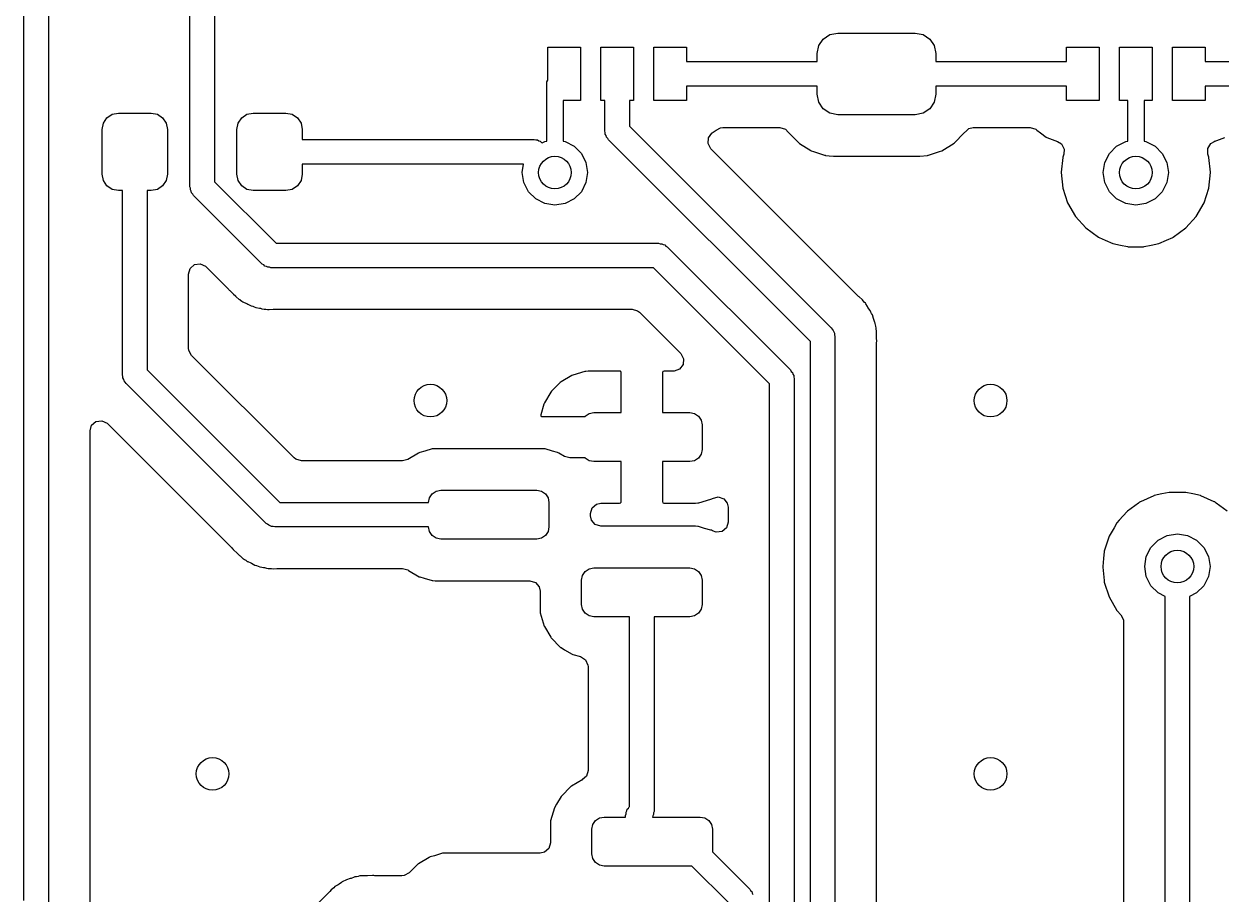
# Model space of a CAD drawing. Extents: x 120.5 to 178.2, y -124.1 to -74.2.
# Drawn here: x 129.14 to 143.79, y -95.45 to -84.79 of the extents above; entities that cross this region are included whole.
import ezdxf

# ---------------------------------------------------------------- set-up
doc = ezdxf.new("R2010")
doc.units = 0
doc.layers.add('BLACK', color=7, linetype='CONTINUOUS')

msp = doc.modelspace()

# ---------------------------------------------------------------- linework, layer by layer
at = {"layer": 'BLACK', "linetype": 'CONTINUOUS'}
for p, q in [((129.136, -95.5295), (129.136, -82.804)), ((129.436, -82.8661), (129.436, -95.5916)), ((131.168, -86.7878), (131.168, -84.3901)), ((131.468, -84.328), (131.468, -86.7257)), ((138.867, -85.0593), (138.921, -84.9782)), ((138.921, -84.9782), (139.002, -84.924)), ((139.002, -84.924), (139.098, -84.905)), ((139.098, -84.905), (140.048, -84.905)), ((140.048, -84.905), (140.144, -84.924)), ((140.144, -84.924), (140.225, -84.9782)), ((140.225, -84.9782), (140.279, -85.0593)), ((135.548, -85.4801), (135.548, -85.08)), ((135.548, -85.08), (135.948, -85.08)), ((135.948, -85.08), (135.948, -85.73)), ((136.198, -85.73), (136.198, -85.08)), ((136.198, -85.08), (136.598, -85.08)), ((136.598, -85.08), (136.598, -85.73)), ((136.848, -85.73), (136.848, -85.08)), ((136.848, -85.08), (137.248, -85.08)), ((137.248, -85.08), (137.248, -85.255)), ((138.848, -85.155), (138.867, -85.0593)), ((140.279, -85.0593), (140.298, -85.155)), ((141.898, -85.255), (141.898, -85.08)), ((141.898, -85.08), (142.298, -85.08)), ((142.298, -85.08), (142.298, -85.73)), ((142.548, -85.73), (142.548, -85.08)), ((142.548, -85.08), (142.948, -85.08)), ((142.948, -85.08), (142.948, -85.73)), ((143.198, -85.73), (143.198, -85.08)), ((143.198, -85.08), (143.598, -85.08)), ((143.598, -85.08), (143.598, -85.255)), ((137.248, -85.255), (138.848, -85.255)), ((138.848, -85.255), (138.848, -85.155)), ((140.298, -85.155), (140.298, -85.255)), ((140.298, -85.255), (141.898, -85.255)), ((143.598, -85.255), (145.198, -85.255)), ((135.536, -85.517), (135.538, -85.5093)), ((135.536, -86.2298), (135.536, -85.517)), ((135.537, -85.5014), (135.548, -85.4805)), ((135.538, -85.5093), (135.537, -85.5014)), ((135.548, -85.4805), (135.548, -85.4801)), ((138.848, -85.555), (137.248, -85.555)), ((137.248, -85.555), (137.248, -85.73)), ((138.848, -85.655), (138.848, -85.555)), ((141.898, -85.555), (140.298, -85.555)), ((140.298, -85.555), (140.298, -85.655)), ((141.898, -85.73), (141.898, -85.555)), ((145.198, -85.555), (143.598, -85.555)), ((143.598, -85.555), (143.598, -85.73)), ((135.948, -85.73), (135.736, -85.73)), ((135.736, -85.73), (135.736, -86.2298)), ((136.248, -85.73), (136.198, -85.73)), ((136.248, -86.106), (136.248, -85.73)), ((136.598, -85.73), (136.548, -85.73)), ((136.548, -85.73), (136.548, -86.0439)), ((137.248, -85.73), (136.848, -85.73)), ((138.867, -85.7507), (138.848, -85.655)), ((140.298, -85.655), (140.279, -85.7507)), ((142.298, -85.73), (141.898, -85.73)), ((142.648, -85.73), (142.548, -85.73)), ((142.648, -86.2298), (142.648, -85.73)), ((142.948, -85.73), (142.848, -85.73)), ((142.848, -85.73), (142.848, -86.2298)), ((143.598, -85.73), (143.198, -85.73)), ((138.921, -85.8318), (138.867, -85.7507)), ((139.002, -85.886), (138.921, -85.8318)), ((140.225, -85.8318), (140.144, -85.886)), ((140.279, -85.7507), (140.225, -85.8318)), ((130.093, -86.085), (130.108, -86.0085)), ((130.108, -86.0085), (130.152, -85.9436)), ((130.152, -85.9436), (130.216, -85.9002)), ((130.216, -85.9002), (130.293, -85.885)), ((130.293, -85.885), (130.693, -85.885)), ((130.693, -85.885), (130.77, -85.9002)), ((130.77, -85.9002), (130.834, -85.9436)), ((130.834, -85.9436), (130.878, -86.0085)), ((130.878, -86.0085), (130.893, -86.085)), ((131.743, -86.085), (131.758, -86.0085)), ((131.758, -86.0085), (131.802, -85.9436)), ((131.802, -85.9436), (131.866, -85.9002)), ((131.866, -85.9002), (131.943, -85.885)), ((131.943, -85.885), (132.343, -85.885)), ((132.343, -85.885), (132.42, -85.9002)), ((132.42, -85.9002), (132.484, -85.9436)), ((132.484, -85.9436), (132.528, -86.0085)), ((132.528, -86.0085), (132.543, -86.085)), ((139.098, -85.905), (139.002, -85.886)), ((140.048, -85.905), (139.098, -85.905)), ((140.144, -85.886), (140.048, -85.905)), ((130.093, -86.635), (130.093, -86.085)), ((130.893, -86.085), (130.893, -86.635)), ((131.743, -86.635), (131.743, -86.085)), ((132.543, -86.085), (132.543, -86.21)), ((136.253, -86.1251), (136.248, -86.106)), ((136.253, -86.1448), (136.253, -86.1251)), ((136.263, -86.1619), (136.253, -86.1448)), ((136.268, -86.181), (136.263, -86.1619)), ((136.548, -86.0439), (139.02, -88.5159)), ((137.517, -86.1892), (137.559, -86.1324)), ((137.559, -86.1324), (137.563, -86.1293)), ((137.563, -86.1293), (137.611, -86.0933)), ((137.611, -86.0933), (137.612, -86.0949)), ((137.612, -86.0949), (137.665, -86.0664)), ((137.665, -86.0664), (137.691, -86.0635)), ((137.691, -86.0635), (138.389, -86.0635)), ((138.389, -86.0635), (138.457, -86.0835)), ((138.457, -86.0835), (138.49, -86.1179)), ((138.49, -86.1179), (138.491, -86.1174)), ((138.491, -86.1174), (138.496, -86.1231)), ((138.496, -86.1231), (138.5, -86.1293)), ((138.5, -86.1293), (138.625, -86.2543)), ((140.522, -86.2535), (140.647, -86.1283)), ((140.647, -86.1283), (140.651, -86.1221)), ((140.651, -86.1221), (140.656, -86.1163)), ((140.656, -86.1163), (140.657, -86.1174)), ((140.657, -86.1174), (140.703, -86.0759)), ((140.703, -86.0759), (140.758, -86.0635)), ((140.758, -86.0635), (141.455, -86.0635)), ((141.455, -86.0635), (141.523, -86.0835)), ((141.523, -86.0835), (141.535, -86.0931)), ((141.535, -86.0931), (141.535, -86.0933)), ((141.535, -86.0933), (141.536, -86.0941)), ((141.536, -86.0941), (141.536, -86.0941)), ((141.536, -86.0941), (141.581, -86.1283)), ((141.581, -86.1283), (141.651, -86.1806)), ((132.543, -86.21), (135.382, -86.21)), ((135.382, -86.21), (135.401, -86.2151)), ((135.401, -86.2151), (135.421, -86.2151)), ((135.421, -86.2151), (135.438, -86.225)), ((135.438, -86.225), (135.457, -86.2301)), ((135.457, -86.2301), (135.471, -86.2441)), ((135.471, -86.2441), (135.481, -86.2497)), ((135.481, -86.2497), (135.512, -86.2336)), ((135.512, -86.2336), (135.536, -86.2298)), ((135.736, -86.2298), (135.76, -86.2336)), ((135.76, -86.2336), (135.871, -86.2904)), ((135.871, -86.2904), (135.96, -86.3789)), ((136.282, -86.195), (136.268, -86.181)), ((136.292, -86.2121), (136.282, -86.195)), ((138.764, -88.6841), (136.292, -86.2121)), ((137.512, -86.26), (137.517, -86.1892)), ((137.546, -86.3223), (137.512, -86.26)), ((138.625, -86.2543), (138.631, -86.2581)), ((138.631, -86.2581), (138.631, -86.2581)), ((138.631, -86.2581), (138.768, -86.3427)), ((140.372, -86.3465), (140.522, -86.2535)), ((141.651, -86.1806), (141.66, -86.1838)), ((141.66, -86.1838), (141.788, -86.2317)), ((141.788, -86.2317), (141.787, -86.2344)), ((141.787, -86.2344), (141.837, -86.263)), ((141.837, -86.263), (141.87, -86.3259)), ((142.424, -86.3789), (142.513, -86.2904)), ((142.513, -86.2904), (142.624, -86.2336)), ((142.624, -86.2336), (142.648, -86.2298)), ((142.848, -86.2298), (142.872, -86.2336)), ((142.872, -86.2336), (142.983, -86.2904)), ((142.983, -86.2904), (143.072, -86.3789)), ((143.628, -86.3183), (143.665, -86.2575)), ((143.665, -86.2575), (143.709, -86.234)), ((143.708, -86.2317), (143.836, -86.1838)), ((143.709, -86.234), (143.708, -86.2317)), ((135.96, -86.3789), (136.016, -86.4904)), ((139.353, -88.1302), (137.546, -86.3223)), ((138.768, -86.3427), (138.775, -86.3471)), ((138.775, -86.3471), (138.803, -86.3562)), ((138.803, -86.3562), (138.937, -86.4006)), ((138.937, -86.4006), (138.937, -86.4006)), ((138.937, -86.4006), (138.943, -86.4028)), ((138.943, -86.4028), (138.95, -86.4035)), ((138.95, -86.4035), (138.95, -86.4035)), ((138.95, -86.4035), (138.993, -86.4079)), ((138.993, -86.4079), (139.048, -86.4135)), ((139.048, -86.4135), (140.098, -86.4135)), ((140.098, -86.4135), (140.102, -86.4132)), ((140.102, -86.4132), (140.197, -86.4032)), ((140.102, -86.4132), (140.102, -86.4132)), ((140.197, -86.4032), (140.204, -86.4025)), ((140.197, -86.4032), (140.197, -86.4032)), ((140.204, -86.4025), (140.211, -86.4003)), ((140.211, -86.4003), (140.343, -86.3562)), ((140.211, -86.4003), (140.211, -86.4003)), ((140.343, -86.3562), (140.372, -86.3465)), ((141.854, -86.4306), (141.835, -86.6074)), ((141.862, -86.4003), (141.854, -86.4241)), ((141.854, -86.4241), (141.854, -86.4306)), ((141.854, -86.4306), (141.854, -86.4306)), ((141.866, -86.3893), (141.862, -86.4003)), ((141.87, -86.3259), (141.866, -86.3893)), ((142.368, -86.4904), (142.424, -86.3789)), ((143.072, -86.3789), (143.128, -86.4904)), ((143.63, -86.3893), (143.628, -86.3183)), ((143.634, -86.4003), (143.63, -86.3893)), ((143.642, -86.4241), (143.634, -86.4003)), ((143.642, -86.4306), (143.642, -86.4241)), ((143.661, -86.6074), (143.642, -86.4306)), ((143.642, -86.4306), (143.642, -86.4306)), ((135.252, -86.51), (132.543, -86.51)), ((132.543, -86.51), (132.543, -86.635)), ((135.236, -86.614), (135.252, -86.51)), ((136.016, -86.4904), (136.036, -86.614)), ((141.835, -86.6074), (141.834, -86.614)), ((142.348, -86.614), (142.368, -86.4904)), ((143.128, -86.4904), (143.148, -86.614)), ((143.662, -86.614), (143.661, -86.6074)), ((130.108, -86.7115), (130.093, -86.635)), ((130.152, -86.7764), (130.108, -86.7115)), ((130.878, -86.7115), (130.834, -86.7764)), ((130.893, -86.635), (130.878, -86.7115)), ((131.468, -86.7257), (132.222, -87.48)), ((131.758, -86.7115), (131.743, -86.635)), ((131.802, -86.7764), (131.758, -86.7115)), ((132.528, -86.7115), (132.484, -86.7764)), ((132.543, -86.635), (132.528, -86.7115)), ((135.256, -86.7376), (135.236, -86.614)), ((135.312, -86.8491), (135.256, -86.7376)), ((136.016, -86.7376), (135.96, -86.8491)), ((136.036, -86.614), (136.016, -86.7376)), ((141.834, -86.614), (141.854, -86.8039)), ((142.368, -86.7376), (142.348, -86.614)), ((142.424, -86.8491), (142.368, -86.7376)), ((143.128, -86.7376), (143.072, -86.8491)), ((143.148, -86.614), (143.128, -86.7376)), ((143.642, -86.8039), (143.662, -86.614)), ((130.216, -86.8198), (130.152, -86.7764)), ((130.293, -86.835), (130.216, -86.8198)), ((130.343, -86.835), (130.293, -86.835)), ((130.343, -89.091), (130.343, -86.835)), ((130.693, -86.835), (130.643, -86.835)), ((130.643, -86.835), (130.643, -89.0289)), ((130.77, -86.8198), (130.693, -86.835)), ((130.834, -86.7764), (130.77, -86.8198)), ((131.173, -86.8069), (131.168, -86.7878)), ((131.173, -86.8266), (131.173, -86.8069)), ((131.183, -86.8437), (131.173, -86.8266)), ((131.188, -86.8628), (131.183, -86.8437)), ((131.202, -86.8768), (131.188, -86.8628)), ((131.212, -86.8939), (131.202, -86.8768)), ((132.054, -87.7361), (131.212, -86.8939)), ((131.866, -86.8198), (131.802, -86.7764)), ((131.943, -86.835), (131.866, -86.8198)), ((132.343, -86.835), (131.943, -86.835)), ((132.42, -86.8198), (132.343, -86.835)), ((132.484, -86.7764), (132.42, -86.8198)), ((135.401, -86.9376), (135.312, -86.8491)), ((135.96, -86.8491), (135.871, -86.9376)), ((141.854, -86.8039), (141.913, -86.9856)), ((142.513, -86.9376), (142.424, -86.8491)), ((143.072, -86.8491), (142.983, -86.9376)), ((143.583, -86.9856), (143.642, -86.8039)), ((135.512, -86.9944), (135.401, -86.9376)), ((135.636, -87.014), (135.512, -86.9944)), ((135.76, -86.9944), (135.636, -87.014)), ((135.871, -86.9376), (135.76, -86.9944)), ((141.913, -86.9856), (142.009, -87.1509)), ((142.624, -86.9944), (142.513, -86.9376)), ((142.748, -87.014), (142.624, -86.9944)), ((142.872, -86.9944), (142.748, -87.014)), ((142.983, -86.9376), (142.872, -86.9944)), ((143.487, -87.1509), (143.583, -86.9856)), ((142.009, -87.1509), (142.137, -87.2929)), ((143.359, -87.2929), (143.487, -87.1509)), ((142.137, -87.2929), (142.291, -87.4051)), ((143.205, -87.4051), (143.359, -87.2929)), ((132.222, -87.48), (136.906, -87.48)), ((136.906, -87.48), (136.925, -87.4851)), ((136.925, -87.4851), (136.945, -87.4851)), ((136.945, -87.4851), (136.962, -87.495)), ((142.291, -87.4051), (142.297, -87.4078)), ((142.297, -87.4078), (142.297, -87.4078)), ((142.297, -87.4078), (142.374, -87.4418)), ((142.374, -87.4418), (142.466, -87.4828)), ((142.466, -87.4828), (142.559, -87.5026)), ((142.937, -87.5026), (143.03, -87.4828)), ((143.03, -87.4828), (143.122, -87.4418)), ((143.122, -87.4418), (143.199, -87.4078)), ((143.199, -87.4078), (143.205, -87.4051)), ((143.199, -87.4078), (143.199, -87.4078)), ((136.962, -87.495), (136.981, -87.5001)), ((136.981, -87.5001), (136.995, -87.5141)), ((136.995, -87.5141), (137.012, -87.5239)), ((137.012, -87.5239), (138.521, -89.0324)), ((142.559, -87.5026), (142.646, -87.5211)), ((142.646, -87.5211), (142.646, -87.5211)), ((142.646, -87.5211), (142.653, -87.5225)), ((142.653, -87.5225), (142.843, -87.5225)), ((142.843, -87.5225), (142.85, -87.5211)), ((142.85, -87.5211), (142.937, -87.5026)), ((142.85, -87.5211), (142.85, -87.5211)), ((131.172, -87.7886), (131.225, -87.7422)), ((131.225, -87.7422), (131.295, -87.732)), ((131.295, -87.732), (131.36, -87.7615)), ((131.36, -87.7615), (131.367, -87.7677)), ((131.367, -87.7677), (131.637, -88.0376)), ((132.071, -87.7459), (132.054, -87.7361)), ((132.085, -87.7599), (132.071, -87.7459)), ((132.104, -87.765), (132.085, -87.7599)), ((132.121, -87.7749), (132.104, -87.765)), ((132.141, -87.7749), (132.121, -87.7749)), ((132.16, -87.78), (132.141, -87.7749)), ((136.844, -87.78), (132.16, -87.78)), ((138.265, -89.2006), (136.844, -87.78)), ((131.151, -87.8568), (131.172, -87.7886)), ((131.151, -88.766), (131.151, -87.8568)), ((131.637, -88.0376), (131.645, -88.0464)), ((131.645, -88.0464), (131.649, -88.0531)), ((131.649, -88.0531), (131.655, -88.0585)), ((131.655, -88.0585), (131.655, -88.0585)), ((131.655, -88.0585), (131.7, -88.1016)), ((131.7, -88.1016), (131.703, -88.1044)), ((131.703, -88.1044), (131.724, -88.1249)), ((131.724, -88.1249), (131.727, -88.1276)), ((131.727, -88.1276), (131.736, -88.1354)), ((131.736, -88.1354), (131.77, -88.167)), ((131.77, -88.167), (131.777, -88.1708)), ((131.777, -88.1708), (131.777, -88.1708)), ((131.777, -88.1708), (131.789, -88.1773)), ((131.789, -88.1773), (131.805, -88.1882)), ((131.805, -88.1882), (131.815, -88.196)), ((131.815, -88.196), (131.822, -88.2013)), ((131.822, -88.2013), (131.83, -88.2045)), ((131.83, -88.2045), (131.83, -88.2045)), ((131.83, -88.2045), (131.865, -88.2197)), ((131.865, -88.2197), (131.875, -88.2249)), ((139.362, -88.1382), (139.353, -88.1302)), ((139.398, -88.1676), (139.362, -88.1382)), ((139.403, -88.1741), (139.398, -88.1676)), ((139.41, -88.185), (139.403, -88.1741)), ((139.423, -88.2), (139.41, -88.185)), ((139.438, -88.2152), (139.423, -88.2)), ((139.442, -88.222), (139.438, -88.2152)), ((139.462, -88.255), (139.442, -88.222)), ((139.442, -88.222), (139.442, -88.222)), ((131.875, -88.2249), (131.916, -88.2471)), ((131.916, -88.2471), (131.937, -88.2525)), ((131.937, -88.2525), (131.955, -88.2589)), ((131.955, -88.2589), (131.975, -88.2674)), ((131.975, -88.2674), (132.019, -88.2743)), ((132.019, -88.2743), (132.021, -88.2746)), ((132.021, -88.2746), (132.032, -88.277)), ((132.032, -88.277), (132.05, -88.2815)), ((132.05, -88.2815), (132.077, -88.2885)), ((132.077, -88.2885), (132.098, -88.2885)), ((132.098, -88.2885), (132.118, -88.2901)), ((132.118, -88.2901), (132.139, -88.2934)), ((132.139, -88.2934), (132.185, -88.2891)), ((132.185, -88.2891), (132.197, -88.2885)), ((132.197, -88.2885), (136.581, -88.2885)), ((136.581, -88.2885), (136.649, -88.3085)), ((136.649, -88.3085), (136.67, -88.3254)), ((136.67, -88.3254), (137.177, -88.8319)), ((139.468, -88.2649), (139.462, -88.255)), ((139.496, -88.3022), (139.468, -88.2649)), ((139.504, -88.3222), (139.496, -88.3022)), ((139.512, -88.3399), (139.504, -88.3222)), ((139.523, -88.3584), (139.512, -88.3399)), ((139.536, -88.4028), (139.523, -88.3584)), ((139.02, -88.5159), (139.03, -88.533)), ((139.54, -88.414), (139.536, -88.4028)), ((139.554, -88.4496), (139.54, -88.414)), ((139.557, -88.4569), (139.554, -88.4496)), ((139.554, -88.4496), (139.554, -88.4496)), ((139.558, -88.4648), (139.557, -88.4569)), ((139.56, -88.4782), (139.558, -88.4648)), ((139.558, -88.4648), (139.558, -88.4648)), ((139.564, -88.4976), (139.56, -88.4782)), ((139.57, -88.5182), (139.564, -88.4976)), ((139.03, -88.533), (139.044, -88.547)), ((139.044, -88.547), (139.049, -88.5661)), ((139.049, -88.5661), (139.059, -88.5832)), ((139.059, -88.5832), (139.059, -88.6029)), ((139.059, -88.6029), (139.064, -88.622)), ((139.064, -88.622), (139.064, -105.577)), ((139.571, -88.5636), (139.57, -88.5182)), ((139.571, -88.5643), (139.571, -88.5636)), ((139.572, -88.5762), (139.571, -88.5643)), ((139.573, -88.5806), (139.572, -88.5762)), ((139.573, -88.6097), (139.573, -88.5806)), ((139.573, -88.6136), (139.573, -88.6097)), ((139.573, -88.6374), (139.573, -88.6136)), ((139.575, -88.6845), (139.573, -88.6374)), ((131.154, -88.7928), (131.151, -88.766)), ((131.188, -88.8551), (131.154, -88.7928)), ((138.764, -105.515), (138.764, -88.6841)), ((139.573, -88.6922), (139.575, -88.6845)), ((139.573, -88.7041), (139.573, -88.6922)), ((139.573, -88.6922), (139.573, -88.6922)), ((139.573, -102.706), (139.573, -88.7041)), ((132.443, -90.1096), (131.188, -88.8551)), ((137.177, -88.8319), (137.211, -88.8942)), ((137.211, -88.8942), (137.206, -88.965)), ((130.348, -89.1101), (130.343, -89.091)), ((130.643, -89.0289), (132.269, -90.655)), ((135.843, -89.1004), (135.713, -89.1769)), ((135.857, -89.0941), (135.843, -89.1004)), ((136.003, -89.0517), (135.857, -89.0941)), ((136.016, -89.0494), (136.003, -89.0517)), ((136.044, -89.0472), (136.016, -89.0494)), ((136.049, -89.047), (136.044, -89.0472)), ((136.433, -89.047), (136.049, -89.047)), ((136.441, -89.0487), (136.433, -89.047)), ((136.442, -89.0499), (136.441, -89.0487)), ((136.446, -89.0651), (136.442, -89.0499)), ((136.446, -89.555), (136.446, -89.0651)), ((136.956, -89.0529), (136.954, -89.0605)), ((136.954, -89.0605), (136.954, -89.555)), ((136.957, -89.0515), (136.956, -89.0529)), ((136.973, -89.047), (136.957, -89.0515)), ((137.088, -89.047), (136.973, -89.047)), ((137.097, -89.0467), (137.088, -89.047)), ((137.163, -89.0219), (137.097, -89.0467)), ((137.206, -88.965), (137.163, -89.0219)), ((138.521, -89.0324), (138.53, -89.0495)), ((138.53, -89.0495), (138.544, -89.0635)), ((138.544, -89.0635), (138.55, -89.0826)), ((138.55, -89.0826), (138.559, -89.0997)), ((138.559, -89.0997), (138.559, -89.1194)), ((130.348, -89.1298), (130.348, -89.1101)), ((130.358, -89.1469), (130.348, -89.1298)), ((130.363, -89.166), (130.358, -89.1469)), ((130.377, -89.18), (130.363, -89.166)), ((130.387, -89.1971), (130.377, -89.18)), ((132.101, -90.9111), (130.387, -89.1971)), ((135.701, -89.1866), (135.595, -89.2929)), ((135.713, -89.1769), (135.701, -89.1866)), ((138.265, -105.308), (138.265, -89.2006)), ((138.559, -89.1194), (138.565, -89.1385)), ((138.565, -89.1385), (138.565, -105.37)), ((135.585, -89.3053), (135.508, -89.4348)), ((135.595, -89.2929), (135.585, -89.3053)), ((135.502, -89.4492), (135.463, -89.5836)), ((135.508, -89.4348), (135.502, -89.4492)), ((129.965, -89.7098), (130.018, -89.6633)), ((130.018, -89.6633), (130.088, -89.6532)), ((130.088, -89.6532), (130.153, -89.6827)), ((130.153, -89.6827), (130.16, -89.6889)), ((135.463, -89.5836), (135.463, -89.5977)), ((135.463, -89.5977), (135.47, -89.601)), ((135.47, -89.601), (136.006, -89.601)), ((136.006, -89.601), (136.007, -89.5989)), ((136.007, -89.5989), (136.056, -89.5664)), ((136.056, -89.5664), (136.113, -89.555)), ((136.113, -89.555), (136.446, -89.555)), ((136.954, -89.555), (137.288, -89.555)), ((137.288, -89.555), (137.345, -89.5664)), ((137.345, -89.5664), (137.394, -89.5989)), ((137.394, -89.5989), (137.427, -89.6476)), ((137.427, -89.6476), (137.438, -89.705)), ((129.945, -89.7779), (129.965, -89.7098)), ((129.945, -95.5546), (129.945, -89.7779)), ((130.16, -89.6889), (131.683, -91.2126)), ((137.438, -89.705), (137.438, -90.005)), ((132.464, -90.1265), (132.443, -90.1096)), ((132.532, -90.1465), (132.464, -90.1265)), ((133.968, -90.0499), (133.834, -90.129)), ((133.974, -90.0459), (133.968, -90.0499)), ((133.968, -90.0499), (133.968, -90.0499)), ((133.982, -90.0436), (133.974, -90.0459)), ((134.043, -90.0259), (133.982, -90.0436)), ((133.982, -90.0436), (133.982, -90.0436)), ((134.134, -89.9994), (134.043, -90.0259)), ((134.141, -89.9989), (134.134, -89.9994)), ((134.169, -89.9967), (134.141, -89.9989)), ((134.141, -89.9989), (134.141, -89.9989)), ((134.171, -89.9965), (134.169, -89.9967)), ((134.169, -89.9967), (134.169, -89.9967)), ((135.48, -89.9965), (134.171, -89.9965)), ((135.482, -89.9967), (135.48, -89.9965)), ((135.51, -89.9989), (135.482, -89.9967)), ((135.482, -89.9967), (135.482, -89.9967)), ((135.517, -89.9994), (135.51, -89.9989)), ((135.51, -89.9989), (135.51, -89.9989)), ((135.608, -90.0259), (135.517, -89.9994)), ((135.669, -90.0436), (135.608, -90.0259)), ((135.677, -90.0459), (135.669, -90.0436)), ((135.669, -90.0436), (135.669, -90.0436)), ((135.683, -90.0499), (135.677, -90.0459)), ((135.754, -90.0915), (135.683, -90.0499)), ((135.683, -90.0499), (135.683, -90.0499)), ((135.818, -90.109), (135.754, -90.0915)), ((136.006, -90.109), (135.818, -90.109)), ((136.007, -90.1111), (136.006, -90.109)), ((136.056, -90.1436), (136.007, -90.1111)), ((137.394, -90.1111), (137.345, -90.1436)), ((137.427, -90.0624), (137.394, -90.1111)), ((137.438, -90.005), (137.427, -90.0624)), ((133.77, -90.1465), (132.532, -90.1465)), ((133.834, -90.129), (133.77, -90.1465)), ((136.113, -90.155), (136.056, -90.1436)), ((136.446, -90.155), (136.113, -90.155)), ((136.446, -90.6495), (136.446, -90.155)), ((137.288, -90.155), (136.954, -90.155)), ((136.954, -90.155), (136.954, -90.6449)), ((137.345, -90.1436), (137.288, -90.155)), ((134.099, -90.5976), (134.132, -90.5489)), ((134.132, -90.5489), (134.181, -90.5164)), ((134.181, -90.5164), (134.238, -90.505)), ((134.238, -90.505), (135.413, -90.505)), ((135.413, -90.505), (135.47, -90.5164)), ((135.47, -90.5164), (135.519, -90.5489)), ((135.519, -90.5489), (135.552, -90.5976)), ((143.068, -90.5512), (142.974, -90.5712)), ((143.154, -90.5329), (143.068, -90.5512)), ((143.161, -90.5315), (143.154, -90.5329)), ((143.154, -90.5329), (143.154, -90.5329)), ((143.351, -90.5315), (143.161, -90.5315)), ((143.358, -90.5329), (143.351, -90.5315)), ((143.444, -90.5512), (143.358, -90.5329)), ((143.358, -90.5329), (143.358, -90.5329)), ((143.538, -90.5712), (143.444, -90.5512)), ((132.269, -90.655), (134.088, -90.655)), ((134.088, -90.655), (134.099, -90.5976)), ((135.552, -90.5976), (135.563, -90.655)), ((135.563, -90.655), (135.563, -90.955)), ((136.092, -90.7209), (136.145, -90.6744)), ((136.145, -90.6744), (136.197, -90.663)), ((136.197, -90.663), (136.428, -90.663)), ((136.428, -90.663), (136.444, -90.6585)), ((136.444, -90.6585), (136.445, -90.6571)), ((136.445, -90.6571), (136.446, -90.6495)), ((136.954, -90.6449), (136.959, -90.6601)), ((136.959, -90.6601), (136.96, -90.6613)), ((136.96, -90.6613), (136.968, -90.663)), ((136.968, -90.663), (137.352, -90.663)), ((137.352, -90.663), (137.357, -90.6628)), ((137.357, -90.6628), (137.385, -90.6606)), ((137.385, -90.6606), (137.398, -90.6583)), ((137.398, -90.6583), (137.544, -90.6159)), ((137.544, -90.6159), (137.558, -90.6096)), ((137.558, -90.6096), (137.566, -90.6051)), ((137.566, -90.6051), (137.635, -90.5877)), ((137.635, -90.5877), (137.702, -90.6102)), ((137.702, -90.6102), (137.746, -90.6655)), ((137.746, -90.6655), (137.756, -90.7136)), ((137.756, -90.7136), (137.756, -90.8958)), ((142.78, -90.663), (142.645, -90.7611)), ((142.794, -90.6528), (142.78, -90.663)), ((142.799, -90.6489), (142.794, -90.6528)), ((142.794, -90.6528), (142.794, -90.6528)), ((142.805, -90.6462), (142.799, -90.6489)), ((142.968, -90.5739), (142.805, -90.6462)), ((142.805, -90.6462), (142.805, -90.6462)), ((142.974, -90.5712), (142.968, -90.5739)), ((142.968, -90.5739), (142.968, -90.5739)), ((143.544, -90.5739), (143.538, -90.5712)), ((143.707, -90.6462), (143.544, -90.5739)), ((143.544, -90.5739), (143.544, -90.5739)), ((143.713, -90.6489), (143.707, -90.6462)), ((143.707, -90.6462), (143.707, -90.6462)), ((143.718, -90.6528), (143.713, -90.6489)), ((143.732, -90.663), (143.718, -90.6528)), ((143.718, -90.6528), (143.718, -90.6528)), ((143.867, -90.7611), (143.732, -90.663)), ((136.071, -90.789), (136.092, -90.7209)), ((136.071, -90.8205), (136.071, -90.789)), ((136.083, -90.8728), (136.071, -90.8205)), ((142.64, -90.766), (142.545, -90.8722)), ((142.645, -90.7611), (142.64, -90.766)), ((142.64, -90.766), (142.64, -90.766)), ((132.118, -90.9209), (132.101, -90.9111)), ((132.132, -90.9349), (132.118, -90.9209)), ((132.151, -90.94), (132.132, -90.9349)), ((132.168, -90.9499), (132.151, -90.94)), ((132.188, -90.9499), (132.168, -90.9499)), ((132.207, -90.955), (132.188, -90.9499)), ((134.088, -90.955), (132.207, -90.955)), ((134.099, -91.0124), (134.088, -90.955)), ((135.563, -90.955), (135.552, -91.0124)), ((136.129, -90.9265), (136.083, -90.8728)), ((136.197, -90.9465), (136.129, -90.9265)), ((137.355, -90.9465), (136.197, -90.9465)), ((137.357, -90.9467), (137.355, -90.9465)), ((137.385, -90.9489), (137.357, -90.9467)), ((137.357, -90.9467), (137.357, -90.9467)), ((137.392, -90.9494), (137.385, -90.9489)), ((137.385, -90.9489), (137.385, -90.9489)), ((137.469, -90.972), (137.392, -90.9494)), ((137.544, -90.9936), (137.469, -90.972)), ((137.552, -90.9959), (137.544, -90.9936)), ((137.544, -90.9936), (137.544, -90.9936)), ((137.566, -91.0043), (137.552, -90.9959)), ((137.612, -91.0206), (137.566, -91.0043)), ((137.736, -90.964), (137.682, -91.0104)), ((137.756, -90.8958), (137.736, -90.964)), ((142.482, -90.964), (142.433, -91.0477)), ((142.517, -90.9031), (142.482, -90.964)), ((142.545, -90.8722), (142.517, -90.9031)), ((134.132, -91.0611), (134.099, -91.0124)), ((134.181, -91.0936), (134.132, -91.0611)), ((134.238, -91.105), (134.181, -91.0936)), ((135.413, -91.105), (134.238, -91.105)), ((135.47, -91.0936), (135.413, -91.105)), ((135.519, -91.0611), (135.47, -91.0936)), ((135.552, -91.0124), (135.519, -91.0611)), ((137.682, -91.0104), (137.612, -91.0206)), ((142.421, -91.0684), (142.362, -91.2501)), ((142.433, -91.0477), (142.421, -91.0684)), ((142.932, -91.2049), (143.021, -91.1164)), ((143.021, -91.1164), (143.132, -91.0596)), ((143.132, -91.0596), (143.256, -91.04)), ((143.256, -91.04), (143.38, -91.0596)), ((143.38, -91.0596), (143.491, -91.1164)), ((143.491, -91.1164), (143.58, -91.2049)), ((131.683, -91.2126), (131.691, -91.2214)), ((131.691, -91.2214), (131.696, -91.2281)), ((131.696, -91.2281), (131.701, -91.2335)), ((131.701, -91.2335), (131.701, -91.2335)), ((131.701, -91.2335), (131.747, -91.2766)), ((131.747, -91.2766), (131.75, -91.2794)), ((131.75, -91.2794), (131.771, -91.2999)), ((131.771, -91.2999), (131.774, -91.3026)), ((142.362, -91.2566), (142.353, -91.342)), ((142.362, -91.2501), (142.362, -91.2566)), ((142.362, -91.2566), (142.362, -91.2566)), ((142.876, -91.3164), (142.932, -91.2049)), ((143.58, -91.2049), (143.636, -91.3164)), ((131.774, -91.3026), (131.783, -91.3104)), ((131.783, -91.3104), (131.817, -91.342)), ((131.817, -91.342), (131.824, -91.3458)), ((131.824, -91.3458), (131.824, -91.3458)), ((131.824, -91.3458), (131.836, -91.3523)), ((131.836, -91.3523), (131.852, -91.3632)), ((131.852, -91.3632), (131.862, -91.371)), ((131.862, -91.371), (131.869, -91.3763)), ((131.869, -91.3763), (131.876, -91.3795)), ((131.876, -91.3795), (131.876, -91.3795)), ((131.876, -91.3795), (131.912, -91.3947)), ((131.912, -91.3947), (131.922, -91.3999)), ((131.922, -91.3999), (131.963, -91.4221)), ((131.963, -91.4221), (131.983, -91.4275)), ((131.983, -91.4275), (132.002, -91.4339)), ((132.002, -91.4339), (132.022, -91.4424)), ((132.022, -91.4424), (132.048, -91.4466)), ((132.048, -91.4466), (132.067, -91.4496)), ((142.353, -91.342), (142.342, -91.44)), ((142.342, -91.44), (142.343, -91.4466)), ((142.343, -91.4466), (142.36, -91.6111)), ((142.856, -91.44), (142.876, -91.3164)), ((142.876, -91.5636), (142.856, -91.44)), ((143.636, -91.3164), (143.656, -91.44)), ((143.656, -91.44), (143.636, -91.5636)), ((132.067, -91.4496), (132.079, -91.452)), ((132.079, -91.452), (132.107, -91.4592)), ((132.107, -91.4592), (132.124, -91.4635)), ((132.124, -91.4635), (132.145, -91.4635)), ((132.145, -91.4635), (132.165, -91.4651)), ((132.165, -91.4651), (132.186, -91.4684)), ((132.186, -91.4684), (132.232, -91.4641)), ((132.232, -91.4641), (132.244, -91.4635)), ((132.244, -91.4635), (133.77, -91.4635)), ((133.77, -91.4635), (133.834, -91.481)), ((133.834, -91.481), (133.845, -91.4876)), ((133.845, -91.4876), (133.974, -91.5641)), ((133.974, -91.5641), (133.982, -91.5664)), ((133.982, -91.5664), (133.982, -91.5664)), ((133.982, -91.5664), (134.034, -91.5815)), ((134.034, -91.5815), (134.134, -91.6106)), ((135.963, -91.605), (135.974, -91.5476)), ((135.974, -91.5476), (136.007, -91.4989)), ((136.007, -91.4989), (136.056, -91.4664)), ((136.056, -91.4664), (136.113, -91.455)), ((136.113, -91.455), (137.288, -91.455)), ((137.288, -91.455), (137.345, -91.4664)), ((137.345, -91.4664), (137.394, -91.4989)), ((137.394, -91.4989), (137.427, -91.5476)), ((137.427, -91.5476), (137.438, -91.605)), ((142.932, -91.6751), (142.876, -91.5636)), ((143.636, -91.5636), (143.58, -91.6751)), ((134.134, -91.6106), (134.141, -91.6111)), ((134.141, -91.6111), (134.141, -91.6111)), ((134.141, -91.6111), (134.169, -91.6133)), ((134.169, -91.6133), (134.169, -91.6133)), ((134.169, -91.6133), (134.171, -91.6135)), ((134.171, -91.6135), (135.328, -91.6135)), ((135.328, -91.6135), (135.397, -91.6335)), ((135.397, -91.6335), (135.443, -91.6872)), ((135.443, -91.6872), (135.454, -91.7395)), ((135.454, -91.7395), (135.454, -91.9715)), ((135.963, -91.905), (135.963, -91.605)), ((137.438, -91.605), (137.438, -91.905)), ((142.36, -91.6111), (142.362, -91.6299)), ((142.362, -91.6299), (142.421, -91.8116)), ((143.021, -91.7636), (142.932, -91.6751)), ((143.58, -91.6751), (143.491, -91.7636)), ((142.421, -91.8116), (142.517, -91.9769)), ((143.106, -91.807), (143.021, -91.7636)), ((143.106, -117.602), (143.106, -91.807)), ((143.491, -91.7636), (143.406, -91.807)), ((143.406, -91.807), (143.406, -117.54)), ((135.454, -91.9715), (135.455, -91.974)), ((135.455, -91.974), (135.455, -91.974)), ((135.455, -91.974), (135.455, -91.9819)), ((135.455, -91.9819), (135.457, -92.0088)), ((135.457, -92.0088), (135.504, -92.1686)), ((135.974, -91.9624), (135.963, -91.905)), ((136.007, -92.0111), (135.974, -91.9624)), ((136.056, -92.0436), (136.007, -92.0111)), ((137.394, -92.0111), (137.345, -92.0436)), ((137.427, -91.9624), (137.394, -92.0111)), ((137.438, -91.905), (137.427, -91.9624)), ((142.517, -91.9769), (142.521, -91.9819)), ((142.521, -91.9819), (142.521, -91.9819)), ((142.521, -91.9819), (142.565, -92.0304)), ((142.565, -92.0304), (142.596, -92.0945)), ((135.504, -92.1686), (135.508, -92.1754)), ((135.508, -92.1754), (135.585, -92.305)), ((136.113, -92.055), (136.056, -92.0436)), ((136.55, -92.055), (136.113, -92.055)), ((136.55, -94.3774), (136.55, -92.055)), ((137.288, -92.055), (136.85, -92.055)), ((136.85, -92.055), (136.85, -94.4395)), ((137.345, -92.0436), (137.288, -92.055)), ((142.596, -92.0945), (142.597, -92.1148)), ((142.597, -92.1148), (142.597, -117.52)), ((135.585, -92.305), (135.585, -92.305)), ((135.585, -92.305), (135.589, -92.3118)), ((135.589, -92.3118), (135.706, -92.4295)), ((135.706, -92.4295), (135.713, -92.4335)), ((135.713, -92.4335), (135.713, -92.4335)), ((135.713, -92.4335), (135.755, -92.4583)), ((135.755, -92.4583), (135.849, -92.5141)), ((135.849, -92.5141), (135.857, -92.5164)), ((135.857, -92.5164), (135.857, -92.5164)), ((135.857, -92.5164), (135.951, -92.5437)), ((135.951, -92.5437), (136.011, -92.5819)), ((136.011, -92.5819), (136.041, -92.6464)), ((136.041, -92.6464), (136.042, -92.6647)), ((136.042, -92.6647), (136.042, -93.9388)), ((135.976, -94.0489), (135.84, -94.1295)), ((136.022, -94.0069), (135.975, -94.0467)), ((135.975, -94.0467), (135.976, -94.0489)), ((136.042, -93.9388), (136.022, -94.0069)), ((135.833, -94.1335), (135.716, -94.2512)), ((135.84, -94.1295), (135.833, -94.1335)), ((135.84, -94.1295), (135.84, -94.1295)), ((135.656, -94.3511), (135.631, -94.3944)), ((135.712, -94.258), (135.656, -94.3511)), ((135.716, -94.2512), (135.712, -94.258)), ((135.712, -94.258), (135.712, -94.258)), ((136.546, -94.3819), (136.55, -94.3774)), ((135.631, -94.3944), (135.584, -94.5542)), ((136.134, -94.5519), (136.183, -94.5194)), ((136.183, -94.5194), (136.24, -94.508)), ((136.24, -94.508), (136.502, -94.508)), ((136.502, -94.488), (136.507, -94.4689)), ((136.502, -94.508), (136.502, -94.488)), ((136.507, -94.4492), (136.517, -94.4321)), ((136.507, -94.4689), (136.507, -94.4492)), ((136.517, -94.4321), (136.522, -94.413)), ((136.522, -94.413), (136.536, -94.399)), ((136.536, -94.399), (136.546, -94.3819)), ((136.836, -94.4954), (136.832, -94.508)), ((136.832, -94.508), (137.415, -94.508)), ((136.845, -94.4783), (136.836, -94.4954)), ((136.85, -94.4395), (136.845, -94.4586)), ((136.845, -94.4586), (136.845, -94.4783)), ((137.415, -94.508), (137.472, -94.5194)), ((137.472, -94.5194), (137.521, -94.5519)), ((135.584, -94.5542), (135.582, -94.5915)), ((135.582, -94.5915), (135.582, -94.8235)), ((136.09, -94.658), (136.101, -94.6006)), ((136.09, -94.958), (136.09, -94.658)), ((136.101, -94.6006), (136.134, -94.5519)), ((137.521, -94.5519), (137.554, -94.6006)), ((137.554, -94.6006), (137.565, -94.658)), ((137.565, -94.658), (137.565, -94.9349)), ((134.261, -94.9524), (134.161, -94.9815)), ((134.268, -94.9519), (134.261, -94.9524)), ((134.296, -94.9497), (134.268, -94.9519)), ((134.268, -94.9519), (134.268, -94.9519)), ((134.298, -94.9495), (134.296, -94.9497)), ((134.296, -94.9497), (134.296, -94.9497)), ((135.456, -94.9495), (134.298, -94.9495)), ((135.508, -94.9381), (135.456, -94.9495)), ((135.561, -94.8916), (135.508, -94.9381)), ((135.582, -94.8235), (135.561, -94.8916)), ((136.101, -95.0154), (136.09, -94.958)), ((137.565, -94.9349), (138.021, -95.3909)), ((133.958, -95.0835), (133.852, -95.1896)), ((133.965, -95.0795), (133.958, -95.0835)), ((134.095, -95.0029), (133.965, -95.0795)), ((133.965, -95.0795), (133.965, -95.0795)), ((134.101, -94.9989), (134.095, -95.0029)), ((134.095, -95.0029), (134.095, -95.0029)), ((134.109, -94.9966), (134.101, -94.9989)), ((134.161, -94.9815), (134.109, -94.9966)), ((134.109, -94.9966), (134.109, -94.9966)), ((136.134, -95.0641), (136.101, -95.0154)), ((136.183, -95.0966), (136.134, -95.0641)), ((136.24, -95.108), (136.183, -95.0966)), ((137.314, -95.108), (136.24, -95.108)), ((137.765, -95.5591), (137.314, -95.108)), ((133.178, -95.245), (133.142, -95.2591)), ((133.185, -95.2421), (133.178, -95.245)), ((133.178, -95.245), (133.178, -95.245)), ((133.193, -95.2411), (133.185, -95.2421)), ((133.199, -95.2403), (133.193, -95.2411)), ((133.193, -95.2411), (133.193, -95.2411)), ((133.206, -95.2394), (133.199, -95.2403)), ((133.226, -95.2354), (133.206, -95.2394)), ((133.246, -95.2294), (133.226, -95.2354)), ((133.292, -95.228), (133.246, -95.2294)), ((133.304, -95.2271), (133.292, -95.228)), ((133.305, -95.227), (133.304, -95.2271)), ((133.309, -95.2265), (133.305, -95.227)), ((133.305, -95.227), (133.305, -95.227)), ((133.338, -95.2265), (133.309, -95.2265)), ((133.342, -95.2264), (133.338, -95.2265)), ((133.405, -95.2245), (133.342, -95.2264)), ((133.412, -95.2242), (133.405, -95.2245)), ((133.405, -95.2245), (133.405, -95.2245)), ((133.42, -95.2259), (133.412, -95.2242)), ((133.432, -95.2265), (133.42, -95.2259)), ((133.763, -95.2265), (133.432, -95.2265)), ((133.79, -95.2236), (133.763, -95.2265)), ((133.852, -95.1896), (133.79, -95.2236)), ((132.896, -95.4012), (132.879, -95.4212)), ((132.913, -95.3886), (132.896, -95.4012)), ((132.928, -95.3757), (132.913, -95.3886)), ((132.943, -95.3605), (132.928, -95.3757)), ((132.95, -95.3565), (132.943, -95.3605)), ((132.983, -95.337), (132.95, -95.3565)), ((132.95, -95.3565), (132.95, -95.3565)), ((132.993, -95.3305), (132.983, -95.337)), ((133.023, -95.3087), (132.993, -95.3305)), ((133.03, -95.3034), (133.023, -95.3087)), ((133.05, -95.2955), (133.03, -95.3034)), ((133.068, -95.2868), (133.05, -95.2955)), ((133.086, -95.2759), (133.068, -95.2868)), ((133.131, -95.263), (133.086, -95.2759)), ((133.142, -95.2591), (133.131, -95.263)), ((138.021, -95.3909), (138.031, -95.408)), ((132.858, -95.4455), (132.002, -96.3013)), ((132.866, -95.4368), (132.858, -95.4455)), ((132.879, -95.4212), (132.866, -95.4368)), ((138.031, -95.408), (138.045, -95.422)), ((138.045, -95.422), (138.05, -95.4411)), ((138.05, -95.4411), (138.06, -95.4582))]:
    msp.add_line(p, q, dxfattribs=at)
at = {"layer": 'BLACK'}
for centre in [(135.636, -86.614), (142.748, -86.614), (134.112, -89.408), (140.97, -89.408), (143.256, -91.44), (131.445, -93.98), (140.97, -93.98)]:
    msp.add_circle(centre, 0.2, dxfattribs=at)

doc.saveas('drawing.dxf')
